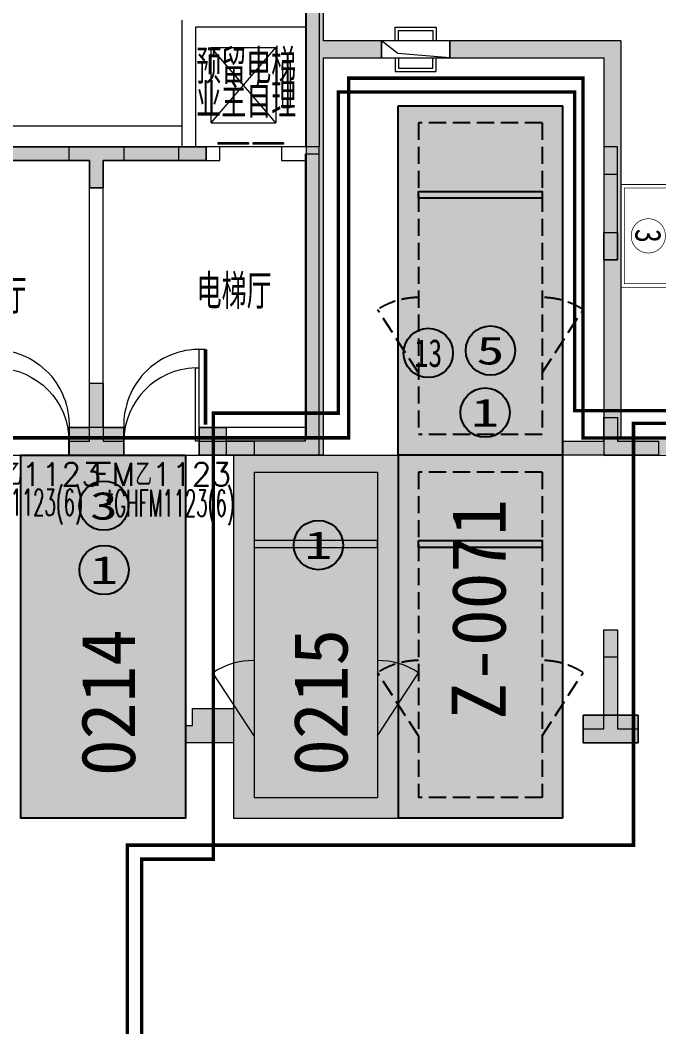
# Model space of a CAD drawing. Extents: x -264757 to 1033689, y 4049843 to 4347093.
# Drawn here: x -59896 to -50580, y 4148758 to 4163458 of the extents above; entities that cross this region are included whole.
import ezdxf
from ezdxf.enums import TextEntityAlignment as Align

# ---------------------------------------------------------------- set-up
doc = ezdxf.new("R2010")
doc.units = 0
doc.header["$LTSCALE"] = 1000
doc.header["$MEASUREMENT"] = 0
doc.linetypes.add('AX-01DK-PB01$1$A-001-车位参照B1$0$A-001-车位参照B1$0$A-001-车位参照B1$0$A-H4-001-基本图形$0$A-001-车位B1$0$DASH', pattern=[0.35, 0.25, -0.1])
doc.linetypes.add('DASH', pattern=[0.35, 0.25, -0.1])
doc.layers.get('0').update_dxf_attribs({"color": 8})
doc.layers.add('AX-01DK-PB01$0$AX-001DK-01-PB01-02$0$A-3-WinF(Text)', color=8, linetype='Continuous', plot=False)
doc.layers.add('AX-01DK-PB01$0$AX-03CK-02-PB01$0$AX-03CK-02-PB01$0$WINDOW_TEXT', color=8, linetype='Continuous', plot=False)
for name, color, linetype in [('AX-01DK-PB01$0$AX-03CK-02-PB01$0$AX-03CK-02-PB01$0$PUB_HATCH', 8, 'Continuous'), ('PUB_HATCH', 8, 'Continuous'), ('不利因素13-紧邻铁爬梯', 7, 'Continuous'), ('不利因素3-紧邻房间出入口', 7, 'Continuous'), ('不利因素5-单面靠墙', 7, 'Continuous'), ('不利因素9-坡道上停车', 7, 'Continuous'), ('不可售车位', 255, 'Continuous'), ('子母车位', 7, 'Continuous'), ('普通车位', 7, 'Continuous')]:
    doc.layers.add(name, color=color, linetype=linetype)
doc.layers.add('无关图层', color=8, linetype='Continuous', lineweight=0)
doc.layers.add('车位归属楼栋范围线', color=7, linetype='Continuous', true_color=0x19e6c7)
doc.styles.add('AX-01DK-PB01$0$AX-001DK-01-PB01-02$0$_TCH_WINDOW', font='SIMPLEX', dxfattribs={"bigfont": 'GBCBIG'})
doc.styles.add('AX-01DK-PB01$0$AX-03CK-02-PB01$0$AX-03CK-02-PB01$0$_TCH_DIM_T3', font='SIMPLEX', dxfattribs={"width": 0.705882, "bigfont": 'GBCBIG'})
doc.styles.add('AX-01DK-PB01$0$Standard', font='gbenor.shx', dxfattribs={"bigfont": 'gbcbig.shx'})
doc.styles.add('AX-ACK-BIANH1$0$黑体', font='simhei.ttf')
doc.styles.add('AX-ACK-P01-WALL$0$黑体', font='simhei.ttf')
doc.styles.add('SX-ACK-PB01-WNC-ALL$0$黑体', font='simhei.ttf')
doc.styles.add('坑编号', font='', dxfattribs={"width": 0.8})
doc.styles.add('黑体', font='simhei.ttf')
doc.styles.get('坑编号').set_extended_font_data('SimSun')

# ---------------------------------------------------------------- blocks, each defined once
blk = doc.blocks.new('SX-ACK-PB01-WNC-ALL$0$20200722.21182536')
at = {"layer": '不利因素3-紧邻房间出入口', "true_color": 0xe4d218}
h = blk.add_hatch(color=52, dxfattribs=at)
h.dxf.hatch_style = 1
edge = h.paths.add_edge_path()
edge.add_arc((360, 360), 360, 0, 360)
at = {"layer": '不利因素3-紧邻房间出入口'}
blk.add_circle((360, 360), 360, dxfattribs=at)
at = {"layer": '不利因素3-紧邻房间出入口', "style": 'SX-ACK-PB01-WNC-ALL$0$黑体', "width": 1.390625}
blk.add_text('3', height=407, dxfattribs=at).set_placement((156, 156), (564, 156), align=Align.FIT)
blk = doc.blocks.new('SX-ACK-PB01-WNC-ALL$0$20200722.21183209')
at = {"layer": '不利因素5-单面靠墙', "true_color": 0x6d711d}
h = blk.add_hatch(color=66, dxfattribs=at)
h.dxf.hatch_style = 1
edge = h.paths.add_edge_path()
edge.add_arc((360, 360), 360, 0, 360)
at = {"layer": '不利因素5-单面靠墙'}
blk.add_circle((360, 360), 360, dxfattribs=at)
at = {"layer": '不利因素5-单面靠墙', "style": 'SX-ACK-PB01-WNC-ALL$0$黑体', "width": 1.390625}
blk.add_text('5', height=407, dxfattribs=at).set_placement((156, 156), (564, 156), align=Align.FIT)
blk = doc.blocks.new('20200722.22094563')
at = {"layer": '不利因素13-紧邻铁爬梯', "true_color": 0x9bc530}
h = blk.add_hatch(color=62, dxfattribs=at)
h.dxf.hatch_style = 1
edge = h.paths.add_edge_path()
edge.add_arc((360, 360), 360, 0, 360)
at = {"layer": '不利因素13-紧邻铁爬梯'}
blk.add_circle((360, 360), 360, dxfattribs=at)
at = {"layer": '不利因素13-紧邻铁爬梯', "style": '黑体', "width": 0.695313}
blk.add_text('13', height=407.3, dxfattribs=at).set_placement((156, 156), (564, 156), align=Align.FIT)
blk = doc.blocks.new('销控车位')
at = {"layer": '不可售车位', "true_color": 0x757b8a}
h = blk.add_hatch(color=8, dxfattribs=at)
h.dxf.hatch_style = 1
h.paths.add_polyline_path([(2400, 0), (2400, -5300), (0, -5300), (0, 0)])
at = {"layer": '不可售车位', "color": 8, "true_color": 0x757b8a}
blk.add_lwpolyline([(2400, 0), (2400, -5300), (0, -5300), (0, 0)], close=True, dxfattribs=at)
blk = doc.blocks.new('A$C2E116D47')
at = {"layer": '无关图层'}
for p, q in [((0, 600), (0, 0)), ((200, 600), (0, 600)), ((50, 550), (50, 50)), ((200, 550), (50, 550)), ((50, 50), (200, 50)), ((0, 0), (200, 0))]:
    blk.add_line(p, q, dxfattribs=at)
blk = doc.blocks.new('*U108')
at = {"layer": '无关图层', "const_width": 10}
for points in [[(1250, 100), (-250, 100), (-250, 900), (1250, 900)], [(1200, 150), (-200, 150), (-200, 850), (1200, 850)]]:
    blk.add_lwpolyline(points, close=True, dxfattribs=at)
blk.add_lwpolyline([(500, 750, 0.098491), (404, 731, 0.098491), (323, 677, 0.098491), (269, 596, 0.098491), (250, 500, 0.098491), (269, 404, 0.098491), (323, 323, 0.098491), (404, 269, 0.098491), (500, 250, 0.098491), (596, 269, 0.098491), (677, 323, 0.098491), (731, 404, 0.098491), (750, 500, 0.098491), (731, 596, 0.098491), (677, 677, 0.098491), (596, 731, 0.098491)], format="xyb", close=True, dxfattribs=at)
at = {"layer": '无关图层', "style": '坑编号', "width": 0.8}
blk.add_attdef('X', text='', height=380, dxfattribs=at).set_placement((500, 500), align=Align.MIDDLE_CENTER)
blk = doc.blocks.new('fasdfasdfasdfasdfasdf')
at = {"layer": '不利因素9-坡道上停车', "true_color": 0xe0aa15}
h = blk.add_hatch(color=42, dxfattribs=at)
h.dxf.hatch_style = 1
edge = h.paths.add_edge_path()
edge.add_arc((-119587, 4058555), 720, 0, 360)
at = {"layer": '不利因素9-坡道上停车'}
blk.add_circle((-119587, 4058555), 720, dxfattribs=at)
at = {"layer": '不利因素9-坡道上停车', "style": 'AX-ACK-P01-WALL$0$黑体', "width": 1.390625}
blk.add_text('1', height=815, dxfattribs=at).set_placement((-119994, 4058148), (-119180, 4058148), align=Align.FIT)
blk = doc.blocks.new('AX-01DK-PB01$0$AX-03CK-02-PB01$0$AX-03CK-02-PB01$0$$U_DORLIB2D$00000009')
at = {"layer": '无关图层'}
blk.add_line((0.5, 0.219), (0.5, 1.213), dxfattribs=at)
at = {"layer": '无关图层', "const_width": 0.05}
blk.add_lwpolyline([(0.583, 0.219), (0.583, 1.219)], dxfattribs=at)
at = {"layer": '无关图层'}
blk.add_arc((0.5, 0.219), 1.001, 85.224, 182.3859, dxfattribs=at)
blk = doc.blocks.new('_FZH')
blk.add_lwpolyline([(-0.5, -0.5), (0.5, -0.5), (0.5, 0.5), (-0.5, 0.5)], close=True)
at = {"layer": 'PUB_HATCH'}
blk.add_solid([(-0.5, -0.5), (0.5, -0.5), (-0.5, 0.5), (0.5, 0.5)], dxfattribs=at)
blk = doc.blocks.new('AX-01DK-PB01$0$AX-001DK-01-PP01$0$AX-001DK-01-PP01$0$$DORLIB2D$00000127')
at = {"layer": '无关图层'}
for points in [[(-0.533, 0.795), (-0.533, 0.69)], [(-0.033, 0.795), (-0.533, 0.795)], [(-0.033, 0.69), (-0.533, 0.69)], [(-0.033, 0.795), (-0.033, 0.69)], [(0.533, 0.795), (0.033, 0.795)], [(0.033, 0.795), (0.033, 0.69)], [(0.533, 0.69), (0.033, 0.69)], [(0.533, 0.795), (0.533, 0.69)], [(0.5, 0.5), (-0.5, 0.5)]]:
    blk.add_lwpolyline(points, dxfattribs=at)
blk = doc.blocks.new('AX-01DK-PB01$0$$DorLib2D$00000001')
at = {"layer": '无关图层'}
for p, q in [((0.45, 0.975), (0.5, 0.975)), ((0.45, 0), (0.45, 0.975)), ((0.5, 0), (0.5, 0.975)), ((0.5, 0), (0.45, 0))]:
    blk.add_line(p, q, dxfattribs=at)
at = {"layer": '无关图层', "lineweight": 13}
blk.add_arc((0.475, 0), 0.975, 91.4693, 180, dxfattribs=at)
blk = doc.blocks.new('A$C741380cb')
at = {"layer": '子母车位', "true_color": 0x0617f9}
h = blk.add_hatch(color=5, dxfattribs=at)
h.dxf.hatch_style = 1
h.paths.add_polyline_path([(2400, 0), (2400, -10400), (0, -10400), (0, 0)])
blk = doc.blocks.new('A$C7e5eb487')
at = {"layer": '普通车位', "true_color": 0xf18f8e}
h = blk.add_hatch(color=11, dxfattribs=at)
h.dxf.hatch_style = 1
h.paths.add_polyline_path([(2400, 0), (2400, -5300), (0, -5300), (0, 0)])

msp = doc.modelspace()

# ---------------------------------------------------------------- hatches: boundary and pattern name
at = {"layer": 'AX-01DK-PB01$0$AX-03CK-02-PB01$0$AX-03CK-02-PB01$0$PUB_HATCH'}
for points in [[(-55476.1, 4165158), (-55726.1, 4165408), (-55726.1, 4163033), (-55559.4, 4163033), (-55476.1, 4163158)], [(-55476.1, 4162908), (-54626.3, 4162908), (-54626.3, 4163158), (-55476.1, 4163158), (-55559.4, 4163033)], [(-51133.6, 4163158), (-53626.3, 4163158), (-53626.3, 4162908), (-51383.6, 4162908)], [(-51133.6, 4163158), (-51383.6, 4162908), (-51383.6, 4159828.6), (-51133.6, 4159828.6)], [(-55559.4, 4163033), (-55726.1, 4163033), (-55726.1, 4157358.7), (-55476.1, 4157108.7), (-55476.1, 4162908)], [(-51133.5, 4159828.6), (-51383.5, 4159828.6), (-51383.5, 4157102.8), (-51133.5, 4157353)], [(-59183.4, 4157108.2), (-58383, 4157108.3), (-58383, 4157508.3), (-59183.4, 4157508.2)], [(-57283, 4157506.2), (-57058, 4157506.3), (-57058, 4157508.5), (-57283, 4157508.4)], [(-57057.9, 4157108.8), (-57282.9, 4157108.7), (-57283, 4157506.2), (-57283, 4157108.4), (-57057.9, 4157108.5)], [(-56887.1, 4157358.5), (-56887, 4157108.9), (-57057.9, 4157108.8), (-57057.9, 4157108.5), (-55476.1, 4157108.7), (-55726.1, 4157358.7)], [(-51133.5, 4157353), (-51383.5, 4157102.8), (-49958.4, 4157104.2), (-49958.4, 4157270.9), (-50083.5, 4157354.1)]]:
    msp.add_hatch(color=256, dxfattribs=at).paths.add_polyline_path(points)
at = {"layer": '无关图层'}
h = msp.add_hatch(color=256, dxfattribs=at)
h.dxf.hatch_style = 1
h.paths.add_polyline_path([(-58883.2, 4161408), (-58883.2, 4161008), (-58683.2, 4161008), (-58683.2, 4161408), (-57183.2, 4161408), (-57183.2, 4161608), (-57533.2, 4161608), (-57533.2, 4161608), (-60033.2, 4161608), (-60033.2, 4161608), (-60383.2, 4161608), (-60383.2, 4161408)])
for points in [[(-58883.2, 4161008), (-58883.2, 4161408), (-59183.2, 4161408), (-59183.2, 4161608), (-58383.2, 4161608), (-58383.2, 4161408), (-58683.2, 4161408), (-58683.2, 4161008)], [(-57583, 4161608), (-57183, 4161608), (-57183, 4161408), (-57583, 4161408)], [(-51183.2, 4161608), (-51383.2, 4161608), (-51383.2, 4161208), (-51183.2, 4161208)], [(-51183.2, 4159958), (-51383.2, 4159958), (-51383.2, 4160358), (-51183.2, 4160358)], [(-58683.4, 4157508), (-58383, 4157508), (-58383, 4157108), (-59183.4, 4157108), (-59183.4, 4157508), (-58883.4, 4157508), (-58883.2, 4158158), (-58683.2, 4158158)], [(-51183.2, 4157308), (-50583.2, 4157308), (-50583.2, 4157108), (-51983.2, 4157108), (-51983.2, 4157308), (-51383.2, 4157308), (-51383.2, 4157658), (-51183.2, 4157658)], [(-57283.2, 4157308), (-56483, 4157308), (-56483, 4157108), (-57283.2, 4157108)], [(-51383.2, 4154558), (-51183.2, 4154558), (-51183.2, 4154158), (-51383.2, 4154158)], [(-57483.2, 4152908), (-57483.2, 4153158), (-57383.2, 4153158), (-57383.2, 4153408), (-57183.2, 4153408), (-56783.2, 4153408), (-56783.2, 4152908), (-57183.2, 4152908)], [(-51683.4, 4153308), (-51683.4, 4152908), (-50883.4, 4152908), (-50883.4, 4153308)]]:
    msp.add_hatch(color=256, dxfattribs=at).paths.add_polyline_path(points)
h = msp.add_hatch(color=256, dxfattribs=at)
h.dxf.hatch_style = 1
h.paths.add_polyline_path([(-51383.2, 4159958), (-51183.2, 4159958), (-51183.2, 4161608), (-51383.2, 4161608)])
h = msp.add_hatch(color=256, dxfattribs=at)
h.dxf.hatch_style = 1
h.paths.add_polyline_path([(-59183.4, 4157308), (-58883.2, 4157308), (-58883.2, 4158158), (-58683.2, 4158158), (-58683.2, 4157308), (-58383, 4157308), (-58383, 4157108), (-59183.4, 4157108)])
h = msp.add_hatch(color=256, dxfattribs=at)
h.dxf.hatch_style = 1
h.paths.add_polyline_path([(-51983.2, 4157308), (-51383.2, 4157308), (-51383.2, 4157658), (-51183.2, 4157658), (-51183.2, 4157308), (-50583.2, 4157308), (-50583.2, 4157108), (-51983.2, 4157108)])
h = msp.add_hatch(color=256, dxfattribs=at)
h.dxf.hatch_style = 1
h.paths.add_polyline_path([(-57283.2, 4157308), (-56483, 4157308), (-56483, 4157108), (-57283.2, 4157108)])
h = msp.add_hatch(color=256, dxfattribs=at)
h.dxf.hatch_style = 1
h.paths.add_polyline_path([(-51683.2, 4153108), (-51383.2, 4153108), (-51383.2, 4154558), (-51183.2, 4154558), (-51183.2, 4153108), (-50883.2, 4153108), (-50883.2, 4152908), (-51683.2, 4152908)])
h = msp.add_hatch(color=256, dxfattribs=at)
h.dxf.hatch_style = 1
h.paths.add_polyline_path([(-57483.2, 4152908), (-57483.2, 4153158), (-57383.2, 4153158), (-57383.2, 4153408), (-57183.2, 4153408), (-56783.2, 4153408), (-56783.2, 4152908), (-57183.2, 4152908)])

# ---------------------------------------------------------------- linework, layer by layer
at = {"layer": '子母车位', "color": 8, "linetype": 'AX-01DK-PB01$1$A-001-车位参照B1$0$A-001-车位参照B1$0$A-001-车位参照B1$0$A-H4-001-基本图形$0$A-001-车位B1$0$DASH'}
for p, q in [((-52283.5, 4161958, 0), (-54083.5, 4161958, 0)), ((-54083.5, 4161958, 0), (-54083.5, 4157408, 0)), ((-52283.5, 4161958, 0), (-52283.5, 4157408, 0)), ((-52283.5, 4157408, 0), (-54083.5, 4157408, 0)), ((-52283.5, 4156858), (-54083.5, 4156858)), ((-54083.5, 4156858), (-54083.5, 4152108, 0)), ((-52283.5, 4156858), (-52283.5, 4152108, 0)), ((-52283.5, 4152108, 0), (-54083.5, 4152108, 0))]:
    msp.add_line(p, q, dxfattribs=at)
at = {"layer": '子母车位', "color": 83}
for p, q in [((-54383.5, 4157108), (-54383.5, 4151808, 0)), ((-51983.5, 4157108), (-54383.5, 4157108)), ((-51983.5, 4157108), (-51983.5, 4151808, 0)), ((-51983.5, 4151808, 0), (-54383.5, 4151808, 0))]:
    msp.add_line(p, q, dxfattribs=at)
at = {"layer": '子母车位', "color": 83, "elevation": 0}
msp.add_lwpolyline([(-54383.5, 4162208), (-51983.5, 4162208), (-51983.5, 4157108), (-54383.5, 4157108)], close=True, dxfattribs=at)
at = {"layer": '子母车位', "elevation": 0}
for points in [[(-54083.5, 4160958), (-52283.5, 4160958), (-52283.5, 4160858), (-54083.5, 4160858)], [(-54083.5, 4155858), (-52283.5, 4155858), (-52283.5, 4155758), (-54083.5, 4155758)]]:
    msp.add_lwpolyline(points, close=True, dxfattribs=at)
at = {"layer": '子母车位', "linetype": 'AX-01DK-PB01$1$A-001-车位参照B1$0$A-001-车位参照B1$0$A-001-车位参照B1$0$A-H4-001-基本图形$0$A-001-车位B1$0$DASH', "elevation": 0}
for points in [[(-54083.5, 4158308), (-54683.5, 4159230)], [(-52283.5, 4158308), (-51683.5, 4159230)], [(-54083.5, 4153008), (-54683.5, 4153930)], [(-52283.5, 4153008), (-51683.5, 4153930)]]:
    msp.add_lwpolyline(points, dxfattribs=at)
at = {"layer": '子母车位', "linetype": 'AX-01DK-PB01$1$A-001-车位参照B1$0$A-001-车位参照B1$0$A-001-车位参照B1$0$A-H4-001-基本图形$0$A-001-车位B1$0$DASH'}
for centre, start, end in [((-54083.5, 4158308, 0), 90, 123.05573), ((-52283.5, 4158308, 0), 56.94427, 90), ((-54083.5, 4153008), 90, 123.05573), ((-52283.5, 4153008), 56.94427, 90)]:
    msp.add_arc(centre, 1100, start, end, dxfattribs=at)
at = {"layer": '无关图层'}
for p, q in [((-55733.2, 4165358), (-55733.2, 4161608)), ((-55726.1, 4165408), (-55726.1, 4163033)), ((-55533.2, 4165158), (-55533.2, 4161608)), ((-55476.1, 4165158), (-55476.1, 4163158)), ((-57533.6, 4161608.1), (-57533.6, 4163458.1)), ((-57333.6, 4163358.1), (-55733.2, 4163358.1)), ((-57333.6, 4161608.1), (-57333.6, 4163358.1)), ((-55733.2, 4163358.1), (-55733.2, 4161608.1)), ((-55533.2, 4163458.1), (-55533.2, 4161608.1)), ((-57108.6, 4161958.1), (-57108.6, 4163058.1)), ((-57108.6, 4163058.1), (-56168.6, 4163058.1)), ((-56168.6, 4161958.1), (-57108.6, 4163058.1)), ((-57108.6, 4161958.1), (-56168.6, 4163058.1)), ((-56168.6, 4163058.1), (-56168.6, 4161958.1)), ((-56168.6, 4163058), (-56168.6, 4161958)), ((-54626.3, 4163158), (-55476.1, 4163158)), ((-54387.2, 4162970.3), (-54626.3, 4163158)), ((-54626.3, 4162908), (-54626.3, 4163158)), ((-53626.3, 4163158), (-54626.3, 4163158)), ((-51133.6, 4163158), (-53626.3, 4163158)), ((-53626.3, 4163158), (-53626.3, 4162908)), ((-51133.6, 4163158), (-51133.6, 4159828.6)), ((-55726.1, 4163033), (-55726.1, 4157358.7)), ((-53626.4, 4162907.8, 0), (-54387.2, 4162970.6)), ((-56063.6, 4162178.1), (-56063.6, 4162838.1)), ((-56063.6, 4162838.1), (-55958.6, 4162838.1)), ((-56063.6, 4162178), (-56063.6, 4162838)), ((-56063.6, 4162838), (-55958.6, 4162838)), ((-55958.6, 4162838.1), (-55958.6, 4162178.1)), ((-55958.6, 4162838), (-55958.6, 4162178)), ((-55476.1, 4162908), (-54626.3, 4162908)), ((-55476.1, 4162908), (-55476.1, 4157108.7)), ((-54626.3, 4162908), (-53626.3, 4162908)), ((-53626.3, 4162908), (-51383.6, 4162908)), ((-51383.6, 4162908), (-51383.6, 4159828.6)), ((-55958.6, 4162178.1), (-56063.6, 4162178.1)), ((-55958.6, 4162178), (-56063.6, 4162178)), ((-58783.2, 4161608.1), (-60033.6, 4161608.1)), ((-57533.6, 4161608.1), (-58783.2, 4161608.1)), ((-56983.6, 4161608.1), (-57333.6, 4161608.1)), ((-56983.6, 4161408.1), (-56983.6, 4161608.1)), ((-55533.4, 4161608.1), (-56083.6, 4161608.1)), ((-56083.6, 4161608.1), (-56083.6, 4161408.1)), ((-55533.2, 4161608.1), (-55733.2, 4161608.1)), ((-55533.2, 4161608), (-55733.2, 4161608)), ((-55533.4, 4157108.1), (-55533.4, 4161608.1)), ((-55733.4, 4157308), (-55733.4, 4161508)), ((-55733.4, 4161508), (-55533.4, 4161508)), ((-55533.4, 4157108), (-55533.4, 4161508)), ((-58883.2, 4161408.1), (-60133.6, 4161408.1)), ((-58883.2, 4157508.1), (-58883.2, 4161408.1)), ((-57433.6, 4161408.1), (-58683.2, 4161408.1)), ((-58683.2, 4157508.1), (-58683.2, 4161408.1)), ((-57433.6, 4161408.1), (-56983.6, 4161408.1)), ((-56083.6, 4161408.1), (-55733.4, 4161408.1)), ((-55733.4, 4157508.1), (-55733.4, 4161408.1)), ((-51383.5, 4159828.6), (-51383.5, 4157102.8)), ((-51133.6, 4159828.6), (-51133.5, 4159828.6)), ((-51133.5, 4159828.6), (-51133.5, 4157353)), ((-58383, 4157508.3), (-59183.4, 4157508.2)), ((-59183.4, 4157508.2), (-59183.4, 4157108.2)), ((-58883.2, 4157508.1), (-59183.2, 4157508.1)), ((-59183.2, 4157508.1), (-59183.2, 4157108.1)), ((-58383.4, 4157508.1), (-58683.2, 4157508.1)), ((-58383.4, 4157108.1), (-58383.4, 4157508.1)), ((-58383, 4157108.3), (-58383, 4157508.3)), ((-55733.4, 4157508.1), (-57283.4, 4157508.1)), ((-57283.4, 4157508.1), (-57283.4, 4157108.1)), ((-57058, 4157508.5), (-57283, 4157508.4)), ((-57283, 4157508.4), (-57283, 4157506.2)), ((-57283, 4157506.2), (-57283, 4157108.4)), ((-57058, 4157506.3), (-57058, 4157508.5)), ((-56887.1, 4157358.5), (-55726.1, 4157358.7)), ((-51133.5, 4157353), (-50083.5, 4157354.1)), ((-55733.4, 4157308), (-56887.1, 4157308)), ((-60283.4, 4157108), (-59183.4, 4157108.2)), ((-59183.4, 4157108.2), (-58383, 4157108.3)), ((-59183.2, 4157108.1), (-58783.2, 4157108.1)), ((-58783.2, 4157108.1), (-58383.4, 4157108.1)), ((-58383, 4157108.3), (-57283, 4157108.4)), ((-57283.4, 4157108.1), (-55533.4, 4157108.1)), ((-57283, 4157108.4), (-57057.9, 4157108.5)), ((-55533.4, 4157108), (-57085, 4157108)), ((-57057.9, 4157108.5), (-55476.1, 4157108.7)), ((-56783.5, 4157108), (-56783.5, 4151808, 0)), ((-56783.5, 4157108), (-54383.5, 4157108)), ((-54383.5, 4157108), (-54383.5, 4151808, 0)), ((-51383.5, 4157102.8), (-49958.4, 4157104.2)), ((-56483.5, 4156858), (-54683.5, 4156858)), ((-56483.5, 4156858), (-56483.5, 4152108, 0)), ((-54683.5, 4156858), (-54683.5, 4152108, 0)), ((-56483.5, 4152108, 0), (-54683.5, 4152108, 0)), ((-56783.5, 4151808, 0), (-54383.5, 4151808, 0))]:
    msp.add_line(p, q, dxfattribs=at)
at = {"layer": '无关图层', "elevation": 0}
for points in [[(-54626.3, 4162907.9), (-53626.3, 4162908), (-53626.3, 4163158.1), (-54626.3, 4163158)], [(-54626.3, 4162907.9), (-53626.3, 4162908), (-53626.3, 4163158), (-54626.3, 4163158)]]:
    msp.add_lwpolyline(points, close=True, dxfattribs=at)
at = {"layer": '无关图层'}
for points in [[(-57533.6, 4161609.1), (-57533.6, 4161909.1), (-60033.6, 4161909.1), (-60033.6, 4161609.1), (-57533.6, 4161608.1), (-57533.6, 4161909.1)], [(-57108.6, 4161958.1), (-56168.6, 4161958.1)], [(-56483.5, 4153008), (-57083.5, 4153930)], [(-54683.5, 4153008), (-54083.5, 4153930)]]:
    msp.add_lwpolyline(points, dxfattribs=at)
for points in [[(-57533.2, 4161608), (-57533.2, 4161608), (-60033.2, 4161608), (-60033.2, 4161608), (-60383.2, 4161608), (-60383.2, 4161408), (-58883.2, 4161408), (-58883.2, 4161008), (-58683.2, 4161008), (-58683.2, 4161408), (-57183.2, 4161408), (-57183.2, 4161608)], [(-58883.2, 4161008), (-58883.2, 4161408), (-59183.2, 4161408), (-59183.2, 4161608), (-58383.2, 4161608), (-58383.2, 4161408), (-58683.2, 4161408), (-58683.2, 4161008)], [(-57583, 4161608), (-57183, 4161608), (-57183, 4161408), (-57583, 4161408)], [(-51383.2, 4159958), (-51183.2, 4159958), (-51183.2, 4161608), (-51383.2, 4161608)], [(-51183.2, 4161608), (-51383.2, 4161608), (-51383.2, 4161208), (-51183.2, 4161208)], [(-51183.2, 4159958), (-51383.2, 4159958), (-51383.2, 4160358), (-51183.2, 4160358)], [(-59183.4, 4157308), (-58883.2, 4157308), (-58883.2, 4158158), (-58683.2, 4158158), (-58683.2, 4157308), (-58383, 4157308), (-58383, 4157108), (-59183.4, 4157108)], [(-58683.4, 4157508), (-58383, 4157508), (-58383, 4157108), (-59183.4, 4157108), (-59183.4, 4157508), (-58883.4, 4157508), (-58883.2, 4158158), (-58683.2, 4158158)], [(-51983.2, 4157308), (-51383.2, 4157308), (-51383.2, 4157658), (-51183.2, 4157658), (-51183.2, 4157308), (-50583.2, 4157308), (-50583.2, 4157108), (-51983.2, 4157108)], [(-51183.2, 4157308), (-50583.2, 4157308), (-50583.2, 4157108), (-51983.2, 4157108), (-51983.2, 4157308), (-51383.2, 4157308), (-51383.2, 4157658), (-51183.2, 4157658)], [(-57283.2, 4157308), (-56483, 4157308), (-56483, 4157108), (-57283.2, 4157108)], [(-57283.2, 4157308), (-56483, 4157308), (-56483, 4157108), (-57283.2, 4157108)], [(-54683.5, 4155858), (-56483.5, 4155858), (-56483.5, 4155758), (-54683.5, 4155758)], [(-51683.2, 4153108), (-51383.2, 4153108), (-51383.2, 4154558), (-51183.2, 4154558), (-51183.2, 4153108), (-50883.2, 4153108), (-50883.2, 4152908), (-51683.2, 4152908)], [(-51383.2, 4154558), (-51183.2, 4154558), (-51183.2, 4154158), (-51383.2, 4154158)], [(-57483.2, 4152908), (-57483.2, 4153158), (-57383.2, 4153158), (-57383.2, 4153408), (-57183.2, 4153408), (-57183.2, 4153408), (-56783.2, 4153408), (-56783.2, 4152908), (-57183.2, 4152908)], [(-57483.2, 4152908), (-57483.2, 4153158), (-57383.2, 4153158), (-57383.2, 4153408), (-57183.2, 4153408), (-57183.2, 4153408), (-56783.2, 4153408), (-56783.2, 4152908), (-57183.2, 4152908)], [(-51683.4, 4153308), (-51683.4, 4152908), (-50883.4, 4152908), (-50883.4, 4153308)], [(-51683.2, 4153308), (-50883.2, 4153308), (-50883.2, 4152908), (-51683.2, 4152908)]]:
    msp.add_lwpolyline(points, close=True, dxfattribs=at)
for centre, start, end in [((-56483.5, 4153008, 0), 90, 123.05573), ((-54683.5, 4153008, 0), 56.94427, 90)]:
    msp.add_arc(centre, 1100, start, end, dxfattribs=at)
at = {"layer": '车位归属楼栋范围线', "linetype": 'DASH', "ltscale": 5}
msp.add_lwpolyline([(-28841.2, 4186832.9, 50, 50, 0), (-44194.6, 4186833, 50, 50, 0), (-44194.6, 4191791, 50, 50, 0), (-47369.4, 4191791, 50, 50, 0), (-47369.4, 4186449.2, 50, 50, 0), (-53135, 4186449.2, 50, 50, 0), (-53135, 4180650.9, 50, 50, 0), (-57782.9, 4180650.9, 50, 50, 0), (-57782.9, 4170006.4, 50, 50, 0), (-51309.6, 4170006.4, 50, 50, 0), (-51309.6, 4169315.9, 50, 50, 0), (-33461.6, 4169315.9, 50, 50, 0), (-33461.6, 4162371.5, 50, 50, 0), (-39585.2, 4162371.5, 50, 50, 0), (-39585.2, 4157757, 50, 50, 0), (-51808.9, 4157757, 50, 50, 0), (-51808.9, 4162408.9, 50, 50, 0), (-55255.5, 4162408.9, 50, 50, 0), (-55255.5, 4157719.8, 50, 50, 0), (-57078.6, 4157719.8, 50, 50, 0), (-57078.6, 4151207.2, 50, 50, 0), (-58122.7, 4151207.2, 50, 50, 0), (-58122.7, 4139809.2, 50, 50, 0)], format="xyseb", dxfattribs=at)
at = {"layer": '车位归属楼栋范围线', "linetype": 'DASH', "ltscale": 5, "const_width": 50}
for points in [[(-33104.2, 4146571.2), (-33104.2, 4162892), (-40122.8, 4162892), (-40122.8, 4157358), (-51685.9, 4157358), (-51685.9, 4162611.1), (-55103.6, 4162611.1), (-55103.6, 4157358.7), (-62533.5, 4157358.7), (-62533.5, 4162593.5), (-70046.2, 4162593.5), (-70046.2, 4157358.1), (-77554.5, 4157358.1), (-77554.5, 4158458.4), (-81383.7, 4158458.2), (-81383.7, 4111561.9)], [(-24589.9, 4147414.7), (-24589.9, 4162591.4), (-39803, 4162591.4), (-39803, 4157570.6), (-50949.7, 4157570.6), (-50949.7, 4151410.9), (-58330.8, 4151410.9), (-58330.8, 4139628.4)]]:
    msp.add_lwpolyline(points, dxfattribs=at)

# ---------------------------------------------------------------- block references
at = {"layer": '不利因素13-紧邻铁爬梯'}
msp.add_blockref('20200722.22094563', (-54302.6, 4158238), dxfattribs=at)
at = {"layer": '不利因素3-紧邻房间出入口'}
msp.add_blockref('SX-ACK-PB01-WNC-ALL$0$20200722.21182536', (-59034.6, 4156008.5), dxfattribs=at)
at = {"layer": '不利因素5-单面靠墙'}
msp.add_blockref('SX-ACK-PB01-WNC-ALL$0$20200722.21183209', (-53396.5, 4158273.7), dxfattribs=at)
at = {"layer": '不可售车位'}
msp.add_blockref('销控车位', (-59883.6, 4157104.3, 0), dxfattribs=at)
at = {"layer": '子母车位', "extrusion": (0, 0, -1), "zscale": -1, "rotation": 180.0000000000001}
msp.add_blockref('A$C741380cb', (54383.5, 4151808, 0), dxfattribs=at)
at = {"layer": '无关图层', "xscale": -1, "rotation": 90.01011209510472}
msp.add_blockref('A$C2E116D47', (-53826.2, 4163357.5), dxfattribs=at)
at = {"layer": '无关图层', "rotation": 90.01011209510459}
msp.add_blockref('A$C2E116D47', (-53826.1, 4162708.4, 0), dxfattribs=at)
at = {"layer": '无关图层'}
for name, p, xscale, yscale, zscale, rotation in [('AX-01DK-PB01$0$AX-001DK-01-PP01$0$AX-001DK-01-PP01$0$$DORLIB2D$00000127', (-56533.6, 4161508.1), -900, -200, 200, 179.9999999925303), ('_FZH', (-57085, 4157307.5), 397.484729212834, 395.8799671911944, 395.8799671911944, 90.01600452781888)]:
    msp.add_blockref(name, p, dxfattribs=dict(at, xscale=xscale, yscale=yscale, zscale=zscale, rotation=rotation))
at = {"layer": '无关图层', "rotation": 270}
msp.add_blockref('*U108', (-51233.5, 4160808), dxfattribs=at).add_auto_attribs({'X': '3'})
at = {"layer": '无关图层'}
ref = msp.add_blockref('AX-01DK-PB01$0$AX-03CK-02-PB01$0$AX-03CK-02-PB01$0$$U_DORLIB2D$00000009', (-59733.4, 4157308.1), dxfattribs=dict(at, xscale=-1100, yscale=1100, zscale=400, rotation=0.0080022691261424))
ref.add_attrib('A', '*GHFM1123(6)', (-60871.4, 4156223.4), dxfattribs={"layer": 'AX-01DK-PB01$0$AX-03CK-02-PB01$0$AX-03CK-02-PB01$0$WINDOW_TEXT', "height": 386.75, "rotation": 0.008, "style": 'AX-01DK-PB01$0$AX-03CK-02-PB01$0$AX-03CK-02-PB01$0$_TCH_DIM_T3', "width": 0.49827})
ref = msp.add_blockref('AX-01DK-PB01$0$AX-03CK-02-PB01$0$AX-03CK-02-PB01$0$$U_DORLIB2D$00000009', (-57833, 4157308.4), dxfattribs=dict(at, xscale=1100, yscale=1100, zscale=400, rotation=0.0080022691261424))
ref.add_attrib('A', '*GHFM1123(6)', (-58656.8, 4156211.1), dxfattribs={"layer": 'AX-01DK-PB01$0$AX-03CK-02-PB01$0$AX-03CK-02-PB01$0$WINDOW_TEXT', "height": 386.75, "rotation": 0.008, "style": 'AX-01DK-PB01$0$AX-03CK-02-PB01$0$AX-03CK-02-PB01$0$_TCH_DIM_T3', "width": 0.49827})
ref = msp.add_blockref('AX-01DK-PB01$0$$DorLib2D$00000001', (-59733.2, 4157308.1), dxfattribs=dict(at, xscale=1100, yscale=-1100, zscale=400, rotation=180.0000000004404))
ref.add_attrib('A', 'FM乙1123', (-60724.2, 4156658), dxfattribs={"layer": 'AX-01DK-PB01$0$AX-001DK-01-PB01-02$0$A-3-WinF(Text)', "height": 337.59, "style": 'AX-01DK-PB01$0$AX-001DK-01-PB01-02$0$_TCH_WINDOW'})
ref = msp.add_blockref('AX-01DK-PB01$0$$DorLib2D$00000001', (-57833.4, 4157308.1), dxfattribs=dict(at, xscale=-1100, yscale=-1100, zscale=400, rotation=179.9999999995595))
ref.add_attrib('A', 'FM乙1123', (-58824.4, 4156658.1), dxfattribs={"layer": 'AX-01DK-PB01$0$AX-001DK-01-PB01-02$0$A-3-WinF(Text)', "height": 337.59, "rotation": 360, "style": 'AX-01DK-PB01$0$AX-001DK-01-PB01-02$0$_TCH_WINDOW'})
at = {"layer": '普通车位', "rotation": 180}
msp.add_blockref('A$C7e5eb487', (-54383.5, 4151808, 0), dxfattribs=at)
at = {"layer": '车位归属楼栋范围线', "xscale": 0.5, "yscale": 0.5, "zscale": 0.5}
for p in [(6680.1, 2128449.6, 0), (4248.3, 2126515.5, 0), (1121.8, 2126151.8, 0)]:
    msp.add_blockref('fasdfasdfasdfasdfasdf', p, dxfattribs=at)

# ---------------------------------------------------------------- texts
at = {"layer": '无关图层', "style": 'AX-01DK-PB01$0$Standard'}
for s, p in [('预留电梯', (-57327.2, 4162527.4)), ('业主自理', (-57327.2, 4162033)), ('电梯厅', (-60895.6, 4159171.1)), ('电梯厅', (-57322.1, 4159242))]:
    msp.add_text(s, height=506.38, dxfattribs=at).set_placement(p)
at = {"layer": '无关图层', "style": 'AX-ACK-BIANH1$0$黑体'}
for s, p in [('Z-0071', (-52814.3, 4153246.1)), ('0214', (-58219.5, 4152420.1, 0)), ('0215', (-55119.4, 4152423.9))]:
    msp.add_text(s, height=788.61, rotation=90, dxfattribs=at).set_placement(p)

doc.saveas('drawing.dxf')
